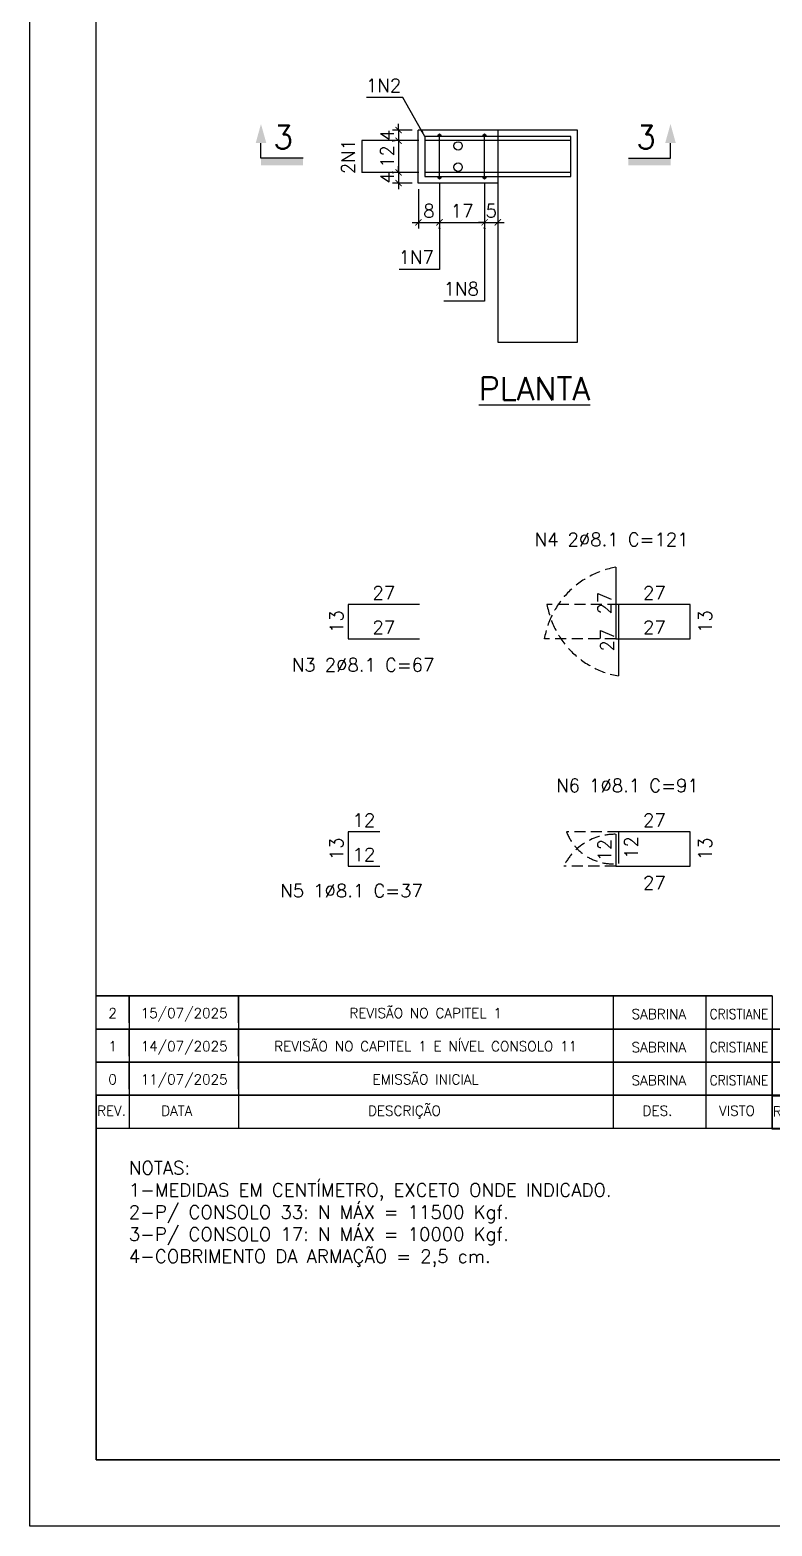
# Model space of a CAD drawing. Header units: centimetres. Extents: x 1658 to 27871, y 8240 to 11444.
# Drawn here: x 9541 to 10381, y 8294 to 9987 of the extents above; entities that cross this region are included whole.
import ezdxf
from ezdxf.enums import TextEntityAlignment as Align

# ---------------------------------------------------------------- set-up
doc = ezdxf.new("R2010")
doc.units = ezdxf.units.CM
doc.header["$LTSCALE"] = 50
doc.header["$MEASUREMENT"] = 0
doc.header["$PDMODE"] = 67
doc.linetypes.add('HIDDEN', pattern=[0.375, 0.25, -0.125])
for name, color, linetype in [('FORMATO-PRECON', 2, 'Continuous'), ('HACHURAS-PRECON', 1, 'Continuous'), ('IND- CORTE-PRECON', 4, 'Continuous'), ('LINHA-01-PRECON', 1, 'Continuous'), ('LINHA-02-PRECON', 2, 'Continuous'), ('LINHA-04-PRECON', 4, 'Continuous'), ('TEXTO-35-PRECON', 5, 'Continuous'), ('X1', 2, 'Continuous')]:
    doc.layers.add(name, color=color, linetype=linetype)
doc.styles.add('PRECON-ROMANS', font='romans.shx')
doc.styles.add('ROMANS', font='ROMANS.SHX', dxfattribs={"oblique": 15, "height": 3})
doc.styles.get("Standard").update_dxf_attribs({"font": 'romans.shx'})
doc.dimstyles.new('ESC50-50', dxfattribs={"dimscale": 50, "dimtxt": 0.2, "dimasz": 0.15, "dimexe": 0.15, "dimexo": 0.15, "dimgap": 0.08, "dimtad": 1, "dimdec": 1, "dimzin": 12, "dimdsep": 46, "dimtxsty": 'Standard', "dimblk": 'ARCHTICK', "dimcen": 0.09, "dimdle": 0.15, "dimclrd": 256, "dimclre": 256, "dimclrt": 2, "dimazin": 3, "dimtfac": 1, "dimtdec": 1, "dimtmove": 1, "dimatfit": 2, "dimfxl": 0.15, "dimtolj": 1, "dimtzin": 0, "dimarcsym": 0})
doc.dimstyles.new('ESC75-25', dxfattribs={"dimscale": 0, "dimtxt": 15, "dimasz": 7, "dimexe": 7, "dimexo": 7, "dimgap": 5.5, "dimtad": 1, "dimdec": 1, "dimlfac": 0.333333, "dimdsep": 46, "dimtxsty": 'Standard', "dimblk": 'ARCHTICK', "dimcen": 0.1, "dimdle": 7, "dimclrd": 256, "dimclre": 256, "dimclrt": 2, "dimadec": 0, "dimazin": 0, "dimtfac": 1, "dimtdec": 1, "dimtix": 1, "dimtmove": 2, "dimatfit": 3, "dimfxl": 1, "dimarcsym": 0})

# ---------------------------------------------------------------- blocks, each defined once
blk = doc.blocks.new('A$C2E607E54')
at = {"layer": 'FORMATO-PRECON'}
blk.add_lwpolyline([(0, 4200), (2970, 4200), (2970, 0), (0, 0)], close=True, dxfattribs=at)
at = {"layer": 'FORMATO-PRECON', "color": 6}
blk.add_lwpolyline([(100, 3950), (2870, 3950), (2870, 100), (100, 100)], close=True, dxfattribs=at)
blk = doc.blocks.new('A$C6E105C5C')
at = {"layer": 'FORMATO-PRECON', "color": 6}
for q in [(1020, 50), (0, 0)]:
    blk.add_line((0, 50), q, dxfattribs=at)
at = {"layer": 'FORMATO-PRECON', "color": 3}
blk.add_lwpolyline([(0, 50), (1020, 50), (1020, 0), (0, 0)], close=True, dxfattribs=at)
at = {"layer": 'FORMATO-PRECON', "color": 1}
for points in [[(50, 50), (50, 0)], [(215, 50), (215, 0)], [(780, 50), (780, 0)], [(920, 50), (920, 0)]]:
    blk.add_lwpolyline(points, dxfattribs=at)
at = {"layer": 'FORMATO-PRECON', "style": 'ROMANS'}
for s, p in [('REV.', (1.3, 19.2)), ('DATA', (98.1, 19.2)), ('DESCRIÇÃO', (410.2, 19.2)), ('DES.', (824.6, 19.2)), ('VISTO', (940, 19.2))]:
    blk.add_text(s, height=15, dxfattribs=at).set_placement(p)
blk = doc.blocks.new('REV-A3-V')
at = {"layer": 'FORMATO-PRECON', "color": 1}
for p, q in [((780, 50), (780, 9.1)), ((920, 50), (920, 9.1))]:
    blk.add_line(p, q, dxfattribs=at)
for points in [[(1020, 50), (0, 50)], [(50, 9.1), (50, 50)], [(50, 50), (50, 0)], [(215, 9.1), (215, 50)], [(215, 50), (215, 0)], [(780, 50), (780, 0)], [(920, 50), (920, 0)]]:
    blk.add_lwpolyline(points, dxfattribs=at)
blk.add_lwpolyline([(1020, 0), (0, 0), (0, 50), (1020, 50)], close=True, dxfattribs=at)
at = {"layer": 'FORMATO-PRECON', "color": 2, "style": 'PRECON-ROMANS', "flags": 12}
for p in [(24.8, 24), (132.8, 24), (497.2, 24)]:
    blk.add_attdef('X', text='', height=15, dxfattribs=at).set_placement(p, align=Align.MIDDLE_CENTER)
at = {"layer": 'FORMATO-PRECON', "style": 'PRECON-ROMANS', "flags": 12}
for p in [(849.1, 22.6), (970, 22.6)]:
    blk.add_attdef('X', text='', height=15, dxfattribs=at).set_placement(p, align=Align.MIDDLE_CENTER)
blk = doc.blocks.new('_ArchTick')
at = {"color": 0, "linetype": 'ByBlock', "const_width": 0.15}
blk.add_lwpolyline([(-0.5, -0.5), (0.5, 0.5)], dxfattribs=at)
blk = doc.blocks.new('*D247')
at = {"layer": 'Defpoints', "color": 0, "transparency": 16777216}
for p in [(9980.5, 9873.8), (9958.1, 9861.8), (9988, 9861.8)]:
    blk.add_point(p, dxfattribs=at)
at = {"layer": 'LINHA-01-PRECON', "lineweight": -2, "transparency": 16777216}
for p, q in [((9973.5, 9873.8), (9951.1, 9873.8)), ((9958.1, 9873.8), (9958.1, 9880.8)), ((9958.1, 9873.8), (9958.1, 9861.8)), ((9981, 9861.8), (9951.1, 9861.8)), ((9958.1, 9861.8), (9958.1, 9854.8))]:
    blk.add_line(p, q, dxfattribs=at)
at = {"layer": 'LINHA-01-PRECON', "lineweight": -2, "transparency": 16777216, "xscale": 7, "yscale": 7, "zscale": 7}
for p, rotation in [((9958.1, 9873.8), 270), ((9958.1, 9861.8), 90)]:
    blk.add_blockref('_ArchTick', p, dxfattribs=dict(at, rotation=rotation))
at = {"layer": 'LINHA-01-PRECON', "color": 2, "transparency": 16777216, "insert": (9945.1, 9867.8), "char_height": 15, "attachment_point": 5, "rotation": 90}
blk.add_mtext('4', dxfattribs=at)
blk = doc.blocks.new('*D248')
at = {"layer": 'Defpoints', "color": 0, "transparency": 16777216}
for p in [(9988, 9861.8), (9958.1, 9825.8), (9988, 9825.8)]:
    blk.add_point(p, dxfattribs=at)
at = {"layer": 'LINHA-01-PRECON', "lineweight": -2, "transparency": 16777216}
for p, q in [((9981, 9861.8), (9951.1, 9861.8)), ((9958.1, 9868.8), (9958.1, 9818.8)), ((9981, 9825.8), (9951.1, 9825.8))]:
    blk.add_line(p, q, dxfattribs=at)
at = {"layer": 'LINHA-01-PRECON', "lineweight": -2, "transparency": 16777216, "xscale": 7, "yscale": 7, "zscale": 7}
for p, rotation in [((9958.1, 9861.8), 90), ((9958.1, 9825.8), 270)]:
    blk.add_blockref('_ArchTick', p, dxfattribs=dict(at, rotation=rotation))
at = {"layer": 'LINHA-01-PRECON', "color": 2, "transparency": 16777216, "insert": (9945.1, 9843.8), "char_height": 15, "attachment_point": 5, "rotation": 90}
blk.add_mtext('12', dxfattribs=at)
blk = doc.blocks.new('*D249')
at = {"layer": 'Defpoints', "color": 0, "transparency": 16777216}
for p in [(9988, 9825.8), (9958.1, 9813.8), (9980.5, 9813.8)]:
    blk.add_point(p, dxfattribs=at)
at = {"layer": 'LINHA-01-PRECON', "lineweight": -2, "transparency": 16777216}
for p, q in [((9981, 9825.8), (9951.1, 9825.8)), ((9958.1, 9825.8), (9958.1, 9832.8)), ((9958.1, 9825.8), (9958.1, 9813.8)), ((9973.5, 9813.8), (9951.1, 9813.8)), ((9958.1, 9813.8), (9958.1, 9806.8))]:
    blk.add_line(p, q, dxfattribs=at)
at = {"layer": 'LINHA-01-PRECON', "lineweight": -2, "transparency": 16777216, "xscale": 7, "yscale": 7, "zscale": 7}
for p, rotation in [((9958.1, 9825.8), 270), ((9958.1, 9813.8), 90)]:
    blk.add_blockref('_ArchTick', p, dxfattribs=dict(at, rotation=rotation))
at = {"layer": 'LINHA-01-PRECON', "color": 2, "transparency": 16777216, "insert": (9945.1, 9819.8), "char_height": 15, "attachment_point": 5, "rotation": 90}
blk.add_mtext('4', dxfattribs=at)
blk = doc.blocks.new('*D252')
at = {"layer": 'Defpoints', "color": 0, "transparency": 16777216}
for p in [(9980.5, 9813.8), (10004.5, 9819.8), (10004.5, 9769.3)]:
    blk.add_point(p, dxfattribs=at)
at = {"layer": 'LINHA-01-PRECON', "lineweight": -2, "transparency": 16777216}
for p, q in [((9980.5, 9806.8), (9980.5, 9762.3)), ((10004.5, 9812.8), (10004.5, 9762.3)), ((9973.5, 9769.3), (10011.5, 9769.3))]:
    blk.add_line(p, q, dxfattribs=at)
at = {"layer": 'LINHA-01-PRECON', "lineweight": -2, "transparency": 16777216, "xscale": 7, "yscale": 7, "zscale": 7, "rotation": 180}
blk.add_blockref('_ArchTick', (9980.5, 9769.3), dxfattribs=at)
at = {"layer": 'LINHA-01-PRECON', "lineweight": -2, "transparency": 16777216, "xscale": 7, "yscale": 7, "zscale": 7}
blk.add_blockref('_ArchTick', (10004.5, 9769.3), dxfattribs=at)
at = {"layer": 'LINHA-01-PRECON', "color": 2, "transparency": 16777216, "insert": (9992.5, 9782.3), "char_height": 15, "attachment_point": 5}
blk.add_mtext('8', dxfattribs=at)
blk = doc.blocks.new('*D253')
at = {"layer": 'Defpoints', "color": 0, "transparency": 16777216}
for p in [(10004.5, 9819.8), (10055.5, 9819.8), (10055.5, 9769.3)]:
    blk.add_point(p, dxfattribs=at)
at = {"layer": 'LINHA-01-PRECON', "lineweight": -2, "transparency": 16777216}
for p, q in [((10004.5, 9812.8), (10004.5, 9762.3)), ((10055.5, 9812.8), (10055.5, 9762.3)), ((9997.5, 9769.3), (10062.5, 9769.3))]:
    blk.add_line(p, q, dxfattribs=at)
at = {"layer": 'LINHA-01-PRECON', "lineweight": -2, "transparency": 16777216, "xscale": 7, "yscale": 7, "zscale": 7, "rotation": 180}
blk.add_blockref('_ArchTick', (10004.5, 9769.3), dxfattribs=at)
at = {"layer": 'LINHA-01-PRECON', "lineweight": -2, "transparency": 16777216, "xscale": 7, "yscale": 7, "zscale": 7}
blk.add_blockref('_ArchTick', (10055.5, 9769.3), dxfattribs=at)
at = {"layer": 'LINHA-01-PRECON', "color": 2, "transparency": 16777216, "insert": (10030, 9782.3), "char_height": 15, "attachment_point": 5}
blk.add_mtext('17', dxfattribs=at)
blk = doc.blocks.new('*D254')
at = {"layer": 'Defpoints', "color": 0, "transparency": 16777216}
for p in [(10055.5, 9819.8), (10070.5, 9769.3), (10070.5, 9769.3)]:
    blk.add_point(p, dxfattribs=at)
at = {"layer": 'LINHA-01-PRECON', "lineweight": -2, "transparency": 16777216}
for p, q in [((10055.5, 9812.8), (10055.5, 9762.3)), ((10055.5, 9769.3), (10048.5, 9769.3)), ((10055.5, 9769.3), (10070.5, 9769.3)), ((10070.5, 9769.3), (10077.5, 9769.3))]:
    blk.add_line(p, q, dxfattribs=at)
at = {"layer": 'LINHA-01-PRECON', "lineweight": -2, "transparency": 16777216, "xscale": 7, "yscale": 7, "zscale": 7}
blk.add_blockref('_ArchTick', (10055.5, 9769.3), dxfattribs=at)
at = {"layer": 'LINHA-01-PRECON', "lineweight": -2, "transparency": 16777216, "xscale": 7, "yscale": 7, "zscale": 7, "rotation": 180}
blk.add_blockref('_ArchTick', (10070.5, 9769.3), dxfattribs=at)
at = {"layer": 'LINHA-01-PRECON', "color": 2, "transparency": 16777216, "insert": (10063, 9782.3), "char_height": 15, "attachment_point": 5}
blk.add_mtext('5', dxfattribs=at)
blk = doc.blocks.new('IND-CORTE-')
at = {"layer": 'IND- CORTE-PRECON', "color": 1}
for p, q in [((-11.2, 63.5), (-33.6, 63.5)), ((-11.2, 0), (-11.2, 63.5))]:
    blk.add_line(p, q, dxfattribs=at)
for points in [[(-33.6, 71.5), (-62.5, 63.5), (-33.6, 55.4)], [(0, 0), (-11.2, 0), (0, 63.5), (-11.2, 63.5)]]:
    blk.add_solid(points, dxfattribs=at)
at = {"layer": 'IND- CORTE-PRECON', "linetype": 'Continuous', "style": 'ROMANS', "flags": 8}
blk.add_attdef('B', (-57.7, 9.1), '', height=35, dxfattribs=at)
blk = doc.blocks.new('*D260')
at = {"layer": 'Defpoints', "color": 0, "linetype": 'Continuous', "transparency": 16777216}
for p in [(9900.9, 9337), (9981.9, 9337), (9981.9, 9337)]:
    blk.add_point(p, dxfattribs=at)
at = {"layer": 'LINHA-01-PRECON', "color": 2, "linetype": 'Continuous', "transparency": 16777216, "insert": (9941.4, 9350), "char_height": 15, "attachment_point": 5}
blk.add_mtext('27', dxfattribs=at)
blk = doc.blocks.new('*D261')
at = {"layer": 'Defpoints', "color": 0, "linetype": 'Continuous', "transparency": 16777216}
for p in [(9900.9, 9337), (9900.9, 9298), (9900.9, 9298)]:
    blk.add_point(p, dxfattribs=at)
at = {"layer": 'LINHA-01-PRECON', "color": 2, "linetype": 'Continuous', "transparency": 16777216, "insert": (9887.9, 9317.5), "char_height": 15, "attachment_point": 5, "rotation": 90}
blk.add_mtext('13', dxfattribs=at)
blk = doc.blocks.new('*D262')
at = {"layer": 'Defpoints', "color": 0, "linetype": 'Continuous', "transparency": 16777216}
for p in [(9900.9, 9298), (9981.9, 9298), (9981.9, 9298)]:
    blk.add_point(p, dxfattribs=at)
at = {"layer": 'LINHA-01-PRECON', "color": 2, "linetype": 'Continuous', "transparency": 16777216, "insert": (9941.4, 9311), "char_height": 15, "attachment_point": 5}
blk.add_mtext('27', dxfattribs=at)
blk = doc.blocks.new('*D263')
at = {"layer": 'Defpoints', "color": 0, "linetype": 'Continuous', "transparency": 16777216}
for p in [(10207.1, 9337), (10288.1, 9337), (10288.1, 9337)]:
    blk.add_point(p, dxfattribs=at)
at = {"layer": 'LINHA-01-PRECON', "color": 2, "linetype": 'Continuous', "transparency": 16777216, "insert": (10247.6, 9350), "char_height": 15, "attachment_point": 5}
blk.add_mtext('27', dxfattribs=at)
blk = doc.blocks.new('*D264')
at = {"layer": 'Defpoints', "color": 0, "linetype": 'Continuous', "transparency": 16777216}
for p in [(10288.1, 9337), (10288.1, 9298), (10288.1, 9298)]:
    blk.add_point(p, dxfattribs=at)
at = {"layer": 'LINHA-01-PRECON', "color": 2, "linetype": 'Continuous', "transparency": 16777216, "insert": (10305, 9317.5), "char_height": 15, "attachment_point": 5, "rotation": 90}
blk.add_mtext('13', dxfattribs=at)
blk = doc.blocks.new('*D265')
at = {"layer": 'Defpoints', "color": 0, "linetype": 'Continuous', "transparency": 16777216}
for p in [(10207.1, 9298), (10207.1, 9298), (10288.1, 9298)]:
    blk.add_point(p, dxfattribs=at)
at = {"layer": 'LINHA-01-PRECON', "color": 2, "linetype": 'Continuous', "transparency": 16777216, "insert": (10247.6, 9311), "char_height": 15, "attachment_point": 5}
blk.add_mtext('27', dxfattribs=at)
blk = doc.blocks.new('*D266')
at = {"layer": 'Defpoints', "color": 0, "linetype": 'Continuous', "transparency": 16777216}
for p in [(10204.1, 9379), (10204.1, 9298), (10204.1, 9298)]:
    blk.add_point(p, dxfattribs=at)
at = {"layer": 'LINHA-01-PRECON', "color": 2, "linetype": 'Continuous', "transparency": 16777216, "insert": (10191.1, 9338.5), "char_height": 15, "attachment_point": 5, "rotation": 90}
blk.add_mtext('27', dxfattribs=at)
blk = doc.blocks.new('*D267')
at = {"layer": 'Defpoints', "color": 0, "linetype": 'Continuous', "transparency": 16777216}
for p in [(10207.1, 9337), (10207.1, 9256), (10207.1, 9256)]:
    blk.add_point(p, dxfattribs=at)
at = {"layer": 'LINHA-01-PRECON', "color": 2, "linetype": 'Continuous', "transparency": 16777216, "insert": (10194.1, 9296.5), "char_height": 15, "attachment_point": 5, "rotation": 90}
blk.add_mtext('27', dxfattribs=at)
blk = doc.blocks.new('*D274')
at = {"layer": 'Defpoints', "color": 0, "linetype": 'Continuous', "transparency": 16777216}
for p in [(9900.9, 9079.8), (9936.9, 9079.8), (9936.9, 9079.8)]:
    blk.add_point(p, dxfattribs=at)
at = {"layer": 'LINHA-01-PRECON', "color": 2, "linetype": 'Continuous', "transparency": 16777216, "insert": (9918.9, 9092.8), "char_height": 15, "attachment_point": 5}
blk.add_mtext('12', dxfattribs=at)
blk = doc.blocks.new('*D275')
at = {"layer": 'Defpoints', "color": 0, "linetype": 'Continuous', "transparency": 16777216}
for p in [(9900.9, 9079.8), (9900.9, 9040.8), (9900.9, 9040.8)]:
    blk.add_point(p, dxfattribs=at)
at = {"layer": 'LINHA-01-PRECON', "color": 2, "linetype": 'Continuous', "transparency": 16777216, "insert": (9887.9, 9060.3), "char_height": 15, "attachment_point": 5, "rotation": 90}
blk.add_mtext('13', dxfattribs=at)
blk = doc.blocks.new('*D268')
at = {"layer": 'Defpoints', "color": 0, "linetype": 'Continuous', "transparency": 16777216}
for p in [(9900.9, 9040.8), (9936.9, 9040.8), (9936.9, 9040.8)]:
    blk.add_point(p, dxfattribs=at)
at = {"layer": 'LINHA-01-PRECON', "color": 2, "linetype": 'Continuous', "transparency": 16777216, "insert": (9918.9, 9053.8), "char_height": 15, "attachment_point": 5}
blk.add_mtext('12', dxfattribs=at)
blk = doc.blocks.new('*D269')
at = {"layer": 'Defpoints', "color": 0, "linetype": 'Continuous', "transparency": 16777216}
for p in [(10207.1, 9079.8), (10288.1, 9079.8), (10288.1, 9079.8)]:
    blk.add_point(p, dxfattribs=at)
at = {"layer": 'LINHA-01-PRECON', "color": 2, "linetype": 'Continuous', "transparency": 16777216, "insert": (10247.6, 9092.8), "char_height": 15, "attachment_point": 5}
blk.add_mtext('27', dxfattribs=at)
blk = doc.blocks.new('*D270')
at = {"layer": 'Defpoints', "color": 0, "linetype": 'Continuous', "transparency": 16777216}
for p in [(10288.1, 9079.8), (10288.1, 9040.8), (10288.1, 9040.8)]:
    blk.add_point(p, dxfattribs=at)
at = {"layer": 'LINHA-01-PRECON', "color": 2, "linetype": 'Continuous', "transparency": 16777216, "insert": (10305, 9060.3), "char_height": 15, "attachment_point": 5, "rotation": 90}
blk.add_mtext('13', dxfattribs=at)
blk = doc.blocks.new('*D271')
at = {"layer": 'Defpoints', "color": 0, "linetype": 'Continuous', "transparency": 16777216}
for p in [(10207.1, 9040.8), (10207.1, 9040.8), (10288.1, 9040.8)]:
    blk.add_point(p, dxfattribs=at)
at = {"layer": 'LINHA-01-PRECON', "color": 2, "linetype": 'Continuous', "transparency": 16777216, "insert": (10247.6, 9022), "char_height": 15, "attachment_point": 5}
blk.add_mtext('27', dxfattribs=at)
blk = doc.blocks.new('*D272')
at = {"layer": 'Defpoints', "color": 0, "linetype": 'Continuous', "transparency": 16777216}
for p in [(10204.1, 9076.8), (10204.1, 9040.8), (10204.1, 9040.8)]:
    blk.add_point(p, dxfattribs=at)
at = {"layer": 'LINHA-01-PRECON', "color": 2, "linetype": 'Continuous', "transparency": 16777216, "insert": (10191.1, 9058.8), "char_height": 15, "attachment_point": 5, "rotation": 90}
blk.add_mtext('12', dxfattribs=at)
blk = doc.blocks.new('*D273')
at = {"layer": 'Defpoints', "color": 0, "linetype": 'Continuous', "transparency": 16777216}
for p in [(10207.1, 9079.8), (10207.1, 9043.8), (10207.1, 9043.8)]:
    blk.add_point(p, dxfattribs=at)
at = {"layer": 'LINHA-01-PRECON', "color": 2, "linetype": 'Continuous', "transparency": 16777216, "insert": (10221.5, 9061.8), "char_height": 15, "attachment_point": 5, "rotation": 90}
blk.add_mtext('12', dxfattribs=at)

msp = doc.modelspace()

# ---------------------------------------------------------------- hatches: boundary and pattern name
at = {"layer": 'LINHA-01-PRECON', "linetype": 'Continuous'}
h = msp.add_hatch(color=256, dxfattribs=at)
h.dxf.hatch_style = 1
edge = h.paths.add_edge_path()
edge.add_arc((10004.46, 9867.83), 1.5, 0, 360)
h = msp.add_hatch(color=256, dxfattribs=at)
h.dxf.hatch_style = 1
edge = h.paths.add_edge_path()
edge.add_arc((10055.46, 9867.83), 1.5, 0, 360)
h = msp.add_hatch(color=256, dxfattribs=at)
h.dxf.hatch_style = 1
edge = h.paths.add_edge_path()
edge.add_arc((10004.46, 9819.83), 1.5, 0, 360)
h = msp.add_hatch(color=256, dxfattribs=at)
h.dxf.hatch_style = 1
edge = h.paths.add_edge_path()
edge.add_arc((10055.46, 9819.83), 1.5, 0, 360)

# ---------------------------------------------------------------- linework, layer by layer
at = {"layer": 'FORMATO-PRECON', "color": 6}
msp.add_lwpolyline([(11693.36, 8743.94), (9615.86, 8743.94), (9615.86, 8368.94), (11693.36, 8368.94)], close=True, dxfattribs=at)
at = {"layer": 'LINHA-01-PRECON', "linetype": 'HIDDEN'}
for p, q in [((10207.09, 9336.98), (10126.09, 9336.98)), ((10204.09, 9297.98), (10123.09, 9297.98)), ((10207.09, 9079.77), (10148.1, 9079.77)), ((10204.09, 9040.77), (10145.1, 9040.77))]:
    msp.add_line(p, q, dxfattribs=at)
at = {"layer": 'LINHA-01-PRECON', "linetype": 'Continuous'}
for centre in [(10004.46, 9867.83), (10055.46, 9867.83), (10004.46, 9819.83), (10055.46, 9819.83)]:
    msp.add_circle(centre, 1.5, dxfattribs=at)
at = {"layer": 'LINHA-01-PRECON', "linetype": 'HIDDEN'}
for centre, radius, start, end in [((10221.19, 9280.88), 99.59, 99.89105, 170.10895), ((10224.19, 9354.09), 99.59, 189.89105, 260.10895), ((10202.8, 9012.55), 64.23, 88.85108, 153.93812), ((10200.55, 9099.4), 56.01, 200.51319, 276.69761)]:
    msp.add_arc(centre, radius, start, end, dxfattribs=at)
at = {"layer": 'LINHA-02-PRECON'}
for p, q in [((10070.46, 9873.83), (9980.46, 9873.83)), ((9980.46, 9813.83), (9980.46, 9873.83)), ((10070.46, 9873.83), (10070.46, 9633.83)), ((10160.46, 9873.83), (10070.46, 9873.83)), ((10160.46, 9633.83), (10160.46, 9873.83)), ((10070.46, 9813.83), (9980.46, 9813.83)), ((10070.46, 9633.83), (10160.46, 9633.83)), ((10160.46, 9633.83), (10160.46, 9633.83))]:
    msp.add_line(p, q, dxfattribs=at)
for centre in [(10025.46, 9855.83), (10025.46, 9831.83)]:
    msp.add_circle(centre, 4.8, dxfattribs=at)
at = {"layer": 'LINHA-04-PRECON'}
for p, q in [((10152.96, 9861.83), (9987.96, 9861.83)), ((10004.46, 9821.33), (10004.46, 9866.33)), ((10055.46, 9821.33), (10055.46, 9866.33)), ((10152.96, 9825.83), (9987.96, 9825.83))]:
    msp.add_line(p, q, dxfattribs=at)
msp.add_lwpolyline([(10152.96, 9866.33), (9987.96, 9866.33), (9987.96, 9821.33), (10152.96, 9821.33)], close=True, dxfattribs=at)
for points in [[(10204.09, 9378.98), (10204.09, 9297.98), (10288.09, 9297.98), (10288.09, 9336.98), (10207.09, 9336.98), (10207.09, 9255.98)], [(9981.87, 9336.98), (9900.87, 9336.98), (9900.87, 9297.98), (9981.87, 9297.98)], [(9936.87, 9079.77), (9900.87, 9079.77), (9900.87, 9040.77), (9936.87, 9040.77)], [(10204.09, 9076.77), (10204.09, 9040.77), (10288.09, 9040.77), (10288.09, 9079.77), (10207.09, 9079.77), (10207.09, 9043.77)]]:
    msp.add_lwpolyline(points, dxfattribs=at)

# ---------------------------------------------------------------- block references
at = {"color": 1}
ref = msp.add_blockref('REV-A3-V', (9615.86, 8856.44), dxfattribs=dict(at, xscale=0.749999976233481, yscale=0.749999976233481, zscale=0.749999976233481))
ref.add_attrib('X', '2', dxfattribs={"layer": 'FORMATO-PRECON', "color": 2, "height": 11.25, "rotation": 360, "style": 'PRECON-ROMANS', "flags": 12}).set_placement((9634.42, 8874.46), align=Align.MIDDLE_CENTER)
ref.add_attrib('X', '15/07/2025', dxfattribs={"layer": 'FORMATO-PRECON', "color": 2, "height": 11.25, "rotation": 360, "style": 'PRECON-ROMANS', "flags": 12}).set_placement((9715.44, 8874.46), align=Align.MIDDLE_CENTER)
ref.add_attrib('X', 'REVISÃO NO CAPITEL 1', dxfattribs={"layer": 'FORMATO-PRECON', "color": 2, "height": 11.25, "rotation": 360, "style": 'PRECON-ROMANS', "flags": 12}).set_placement((9988.77, 8874.46), align=Align.MIDDLE_CENTER)
ref.add_attrib('X', 'SABRINA', dxfattribs={"layer": 'FORMATO-PRECON', "height": 11.25, "rotation": 360, "style": 'PRECON-ROMANS', "flags": 12}).set_placement((10252.7, 8873.36), align=Align.MIDDLE_CENTER)
ref.add_attrib('X', 'CRISTIANE', dxfattribs={"layer": 'FORMATO-PRECON', "height": 11.25, "rotation": 360, "style": 'PRECON-ROMANS', "width": 0.9, "flags": 12}).set_placement((10343.38, 8873.36), align=Align.MIDDLE_CENTER)
ref = msp.add_blockref('REV-A3-V', (9615.86, 8818.94), dxfattribs=dict(at, xscale=0.749999976233481, yscale=0.749999976233481, zscale=0.749999976233481, rotation=359.9999999942736))
ref.add_attrib('X', '1', dxfattribs={"layer": 'FORMATO-PRECON', "color": 2, "height": 11.25, "rotation": 360, "style": 'PRECON-ROMANS', "flags": 12}).set_placement((9634.42, 8836.96), align=Align.MIDDLE_CENTER)
ref.add_attrib('X', '14/07/2025', dxfattribs={"layer": 'FORMATO-PRECON', "color": 2, "height": 11.25, "rotation": 360, "style": 'PRECON-ROMANS', "flags": 12}).set_placement((9715.44, 8836.96), align=Align.MIDDLE_CENTER)
ref.add_attrib('X', 'REVISÃO NO CAPITEL 1 E NÍVEL CONSOLO 11', dxfattribs={"layer": 'FORMATO-PRECON', "color": 2, "height": 11.25, "rotation": 360, "style": 'PRECON-ROMANS', "flags": 12}).set_placement((9988.77, 8836.96), align=Align.MIDDLE_CENTER)
ref.add_attrib('X', 'SABRINA', dxfattribs={"layer": 'FORMATO-PRECON', "height": 11.25, "rotation": 360, "style": 'PRECON-ROMANS', "flags": 12}).set_placement((10252.7, 8835.86), align=Align.MIDDLE_CENTER)
ref.add_attrib('X', 'CRISTIANE', dxfattribs={"layer": 'FORMATO-PRECON', "height": 11.25, "rotation": 360, "style": 'PRECON-ROMANS', "width": 0.9, "flags": 12}).set_placement((10343.38, 8835.86), align=Align.MIDDLE_CENTER)
ref = msp.add_blockref('REV-A3-V', (10380.86, 8818.94), dxfattribs=dict(at, xscale=0.749999976233481, yscale=0.749999976233481, zscale=0.749999976233481))
ref.add_attrib('X', '4', dxfattribs={"layer": 'FORMATO-PRECON', "color": 2, "height": 11.25, "rotation": 360, "style": 'PRECON-ROMANS', "flags": 12}).set_placement((10399.42, 8836.96), align=Align.MIDDLE_CENTER)
ref.add_attrib('X', '21/07/2025', dxfattribs={"layer": 'FORMATO-PRECON', "color": 2, "height": 11.25, "rotation": 360, "style": 'PRECON-ROMANS', "flags": 12}).set_placement((10480.44, 8836.96), align=Align.MIDDLE_CENTER)
ref.add_attrib('X', 'REVISÃO NA FOLHA 8/8', dxfattribs={"layer": 'FORMATO-PRECON', "color": 2, "height": 11.25, "rotation": 360, "style": 'PRECON-ROMANS', "flags": 12}).set_placement((10753.77, 8836.96), align=Align.MIDDLE_CENTER)
ref.add_attrib('X', 'SABRINA', dxfattribs={"layer": 'FORMATO-PRECON', "height": 11.25, "rotation": 360, "style": 'PRECON-ROMANS', "flags": 12}).set_placement((11017.7, 8835.86), align=Align.MIDDLE_CENTER)
ref.add_attrib('X', 'KARLA', dxfattribs={"layer": 'FORMATO-PRECON', "height": 11.25, "rotation": 360, "style": 'PRECON-ROMANS', "width": 0.9, "flags": 12}).set_placement((11108.38, 8835.86), align=Align.MIDDLE_CENTER)
ref = msp.add_blockref('REV-A3-V', (9615.86, 8781.44), dxfattribs=dict(at, xscale=0.749999976233481, yscale=0.749999976233481, zscale=0.749999976233481, rotation=359.9999999942736))
ref.add_attrib('X', '0', dxfattribs={"layer": 'FORMATO-PRECON', "color": 2, "height": 11.25, "rotation": 360, "style": 'PRECON-ROMANS', "flags": 12}).set_placement((9634.42, 8799.46), align=Align.MIDDLE_CENTER)
ref.add_attrib('X', '11/07/2025', dxfattribs={"layer": 'FORMATO-PRECON', "color": 2, "height": 11.25, "rotation": 360, "style": 'PRECON-ROMANS', "flags": 12}).set_placement((9715.44, 8799.46), align=Align.MIDDLE_CENTER)
ref.add_attrib('X', 'EMISSÃO INICIAL', dxfattribs={"layer": 'FORMATO-PRECON', "color": 2, "height": 11.25, "rotation": 360, "style": 'PRECON-ROMANS', "flags": 12}).set_placement((9988.77, 8799.46), align=Align.MIDDLE_CENTER)
ref.add_attrib('X', 'SABRINA', dxfattribs={"layer": 'FORMATO-PRECON', "height": 11.25, "rotation": 360, "style": 'PRECON-ROMANS', "flags": 12}).set_placement((10252.7, 8798.36), align=Align.MIDDLE_CENTER)
ref.add_attrib('X', 'CRISTIANE', dxfattribs={"layer": 'FORMATO-PRECON', "height": 11.25, "rotation": 360, "style": 'PRECON-ROMANS', "width": 0.9, "flags": 12}).set_placement((10343.38, 8798.36), align=Align.MIDDLE_CENTER)
ref = msp.add_blockref('REV-A3-V', (10380.86, 8781.44), dxfattribs=dict(at, xscale=0.749999976233481, yscale=0.749999976233481, zscale=0.749999976233481))
ref.add_attrib('X', '3', dxfattribs={"layer": 'FORMATO-PRECON', "color": 2, "height": 11.25, "rotation": 360, "style": 'PRECON-ROMANS', "flags": 12}).set_placement((10399.42, 8799.46), align=Align.MIDDLE_CENTER)
ref.add_attrib('X', '18/07/2025', dxfattribs={"layer": 'FORMATO-PRECON', "color": 2, "height": 11.25, "rotation": 360, "style": 'PRECON-ROMANS', "flags": 12}).set_placement((10480.44, 8799.46), align=Align.MIDDLE_CENTER)
ref.add_attrib('X', 'REVISÃO NA FOLHA 6/8 E 8/8', dxfattribs={"layer": 'FORMATO-PRECON', "color": 2, "height": 11.25, "rotation": 360, "style": 'PRECON-ROMANS', "flags": 12}).set_placement((10753.77, 8799.46), align=Align.MIDDLE_CENTER)
ref.add_attrib('X', 'FERNANDA', dxfattribs={"layer": 'FORMATO-PRECON', "height": 11.25, "rotation": 360, "style": 'PRECON-ROMANS', "flags": 12}).set_placement((11017.7, 8798.36), align=Align.MIDDLE_CENTER)
ref.add_attrib('X', 'ANDREIA', dxfattribs={"layer": 'FORMATO-PRECON', "height": 11.25, "rotation": 360, "style": 'PRECON-ROMANS', "width": 0.9, "flags": 12}).set_placement((11108.38, 8798.36), align=Align.MIDDLE_CENTER)
at = {"color": 1, "xscale": 0.749999976233481, "yscale": 0.749999976233481, "zscale": 0.749999976233481, "rotation": 359.9999999942736}
msp.add_blockref('A$C6E105C5C', (9615.86, 8743.94), dxfattribs=at)
at = {"color": 1, "xscale": 0.749999976233481, "yscale": 0.749999976233481, "zscale": 0.749999976233481}
msp.add_blockref('A$C6E105C5C', (10380.86, 8743.19), dxfattribs=at)
at = {"layer": 'HACHURAS-PRECON', "xscale": 0.7499999999999996, "yscale": 0.7499999999999996, "zscale": 0.7499999999999996}
msp.add_blockref('A$C2E607E54', (9540.86, 8293.94), dxfattribs=at)
at = {"layer": 'TEXTO-35-PRECON', "linetype": 'ByBlock'}
ref = msp.add_blockref('IND-CORTE-', (9850, 9833.75), dxfattribs=dict(at, xscale=-0.75, yscale=0.75, zscale=0.75, rotation=90))
ref.add_attrib('B', '3', (9816.34, 9852.66), dxfattribs={"layer": 'IND- CORTE-PRECON', "color": 5, "linetype": 'Continuous', "height": 26.25, "style": 'ROMANS', "flags": 8})
ref = msp.add_blockref('IND-CORTE-', (10218.28, 9833.75), dxfattribs=dict(at, xscale=0.75, yscale=0.75, zscale=0.75, rotation=270))
ref.add_attrib('B', '3', (10226.94, 9852.66), dxfattribs={"layer": 'IND- CORTE-PRECON', "color": 5, "linetype": 'Continuous', "height": 26.25, "style": 'ROMANS', "flags": 8})

# ---------------------------------------------------------------- texts
at = {"layer": 'LINHA-01-PRECON', "color": 2, "linetype": 'Continuous', "char_height": 15, "attachment_point": 5}
for s, insert in [('1N2', (9941.15, 9924.31)), ('1N7', (9978.08, 9729.98)), ('1N8', (10029.08, 9694.17))]:
    msp.add_mtext(s, dxfattribs=dict(at, insert=insert))
at = {"layer": 'LINHA-01-PRECON', "color": 2, "linetype": 'Continuous', "insert": (9901.08, 9843.83), "char_height": 15, "attachment_point": 5, "rotation": 90}
msp.add_mtext('2N1', dxfattribs=at)
at = {"layer": 'LINHA-01-PRECON', "color": 4, "insert": (10112.06, 9581.16), "char_height": 26.25, "attachment_point": 5}
msp.add_mtext('{\\LPLANTA}', dxfattribs=at)
at = {"layer": 'LINHA-01-PRECON', "color": 2, "insert": (9652.78, 8706.77), "char_height": 15, "attachment_point": 1}
msp.add_mtext('\\A1;{\\C3;NOTAS:\\P}1-MEDIDAS EM CENTÍMETRO, EXCETO ONDE INDICADO.{\\H2.02381x; }\\P2-P/ CONSOLO 33: N MÁX = 11500 Kgf.{\\H1.84921x; }\\P3-P/ CONSOLO 17: N MÁX = 10000 Kgf.{\\H1.90741x; }\\P4-COBRIMENTO DA ARMAÇÃO = 2,5 cm.{\\H1.88801x; }', dxfattribs=at)
at = {"layer": 'X1', "style": 'PRECON-ROMANS'}
for s, p in [('N4 2%%C8.1 C=121', (10112.09, 9403.01)), ('N3 2%%C8.1 C=67', (9837.28, 9260.96)), ('N6 1%%C8.1 C=91', (10136.44, 9124.43)), ('N5 1%%C8.1 C=37', (9824.21, 9005.52))]:
    msp.add_text(s, height=15, dxfattribs=at).set_placement(p)

# ---------------------------------------------------------------- dimensions: what is measured, and where the dimension line sits
at = {"layer": 'LINHA-01-PRECON'}
for base, p1, p2, picture, middle in [((9958.08, 9861.83), (9980.46, 9873.83), (9987.96, 9861.83), '*D247', (9945.08, 9867.83)), ((9958.08, 9825.83), (9987.96, 9861.83), (9987.96, 9825.83), '*D248', (9945.08, 9843.83)), ((9958.08, 9813.83), (9987.96, 9825.83), (9980.46, 9813.83), '*D249', (9945.08, 9819.83))]:
    dim = msp.add_linear_dim(base=base, p1=p1, p2=p2, angle=90, dimstyle='ESC75-25', override={"dimscale": 1}, dxfattribs=at)
    dim.commit()
    dim.dimension.update_dxf_attribs({"geometry": picture, "text_midpoint": middle})
for base, p1, p2, picture, middle in [((10004.46, 9769.31), (9980.46, 9813.83), (10004.46, 9819.83), '*D252', (9992.46, 9782.31)), ((10055.46, 9769.31), (10004.46, 9819.83), (10055.46, 9819.83), '*D253', (10029.96, 9782.31)), ((10070.46, 9769.31), (10055.46, 9819.83), (10070.46, 9769.31), '*D254', (10062.96, 9782.31))]:
    dim = msp.add_linear_dim(base=base, p1=p1, p2=p2, dimstyle='ESC75-25', override={"dimscale": 1}, dxfattribs=at)
    dim.commit()
    dim.dimension.update_dxf_attribs({"geometry": picture, "text_midpoint": middle})
at = {"layer": 'LINHA-01-PRECON', "linetype": 'Continuous'}
for base, p1, p2, picture, middle in [((10204.09, 9297.98), (10204.09, 9378.98), (10204.09, 9297.98), '*D266', (10191.09, 9338.48)), ((9900.87, 9297.98), (9900.87, 9336.98), (9900.87, 9297.98), '*D261', (9887.87, 9317.48)), ((10207.09, 9255.98), (10207.09, 9336.98), (10207.09, 9255.98), '*D267', (10194.09, 9296.48)), ((9900.87, 9040.77), (9900.87, 9079.77), (9900.87, 9040.77), '*D275', (9887.87, 9060.27)), ((10204.09, 9040.77), (10204.09, 9076.77), (10204.09, 9040.77), '*D272', (10191.09, 9058.77))]:
    dim = msp.add_linear_dim(base=base, p1=p1, p2=p2, angle=90, dimstyle='ESC75-25', override={"dimscale": 1, "dimse1": 1, "dimse2": 1, "dimsd1": 1, "dimsd2": 1}, dxfattribs=at)
    dim.commit()
    dim.dimension.update_dxf_attribs({"geometry": picture, "text_midpoint": middle})
for base, p1, p2, picture, middle in [((9981.87, 9336.98), (9900.87, 9336.98), (9981.87, 9336.98), '*D260', (9941.37, 9349.98)), ((10288.09, 9336.98), (10207.09, 9336.98), (10288.09, 9336.98), '*D263', (10247.59, 9349.98)), ((9981.87, 9297.98), (9900.87, 9297.98), (9981.87, 9297.98), '*D262', (9941.37, 9310.98)), ((10207.09, 9297.98), (10288.09, 9297.98), (10207.09, 9297.98), '*D265', (10247.59, 9310.98)), ((9936.87, 9079.77), (9900.87, 9079.77), (9936.87, 9079.77), '*D274', (9918.87, 9092.77)), ((10288.09, 9079.77), (10207.09, 9079.77), (10288.09, 9079.77), '*D269', (10247.59, 9092.77)), ((9936.87, 9040.77), (9900.87, 9040.77), (9936.87, 9040.77), '*D268', (9918.87, 9053.77))]:
    dim = msp.add_linear_dim(base=base, p1=p1, p2=p2, dimstyle='ESC75-25', override={"dimscale": 1, "dimse1": 1, "dimse2": 1, "dimsd1": 1, "dimsd2": 1}, dxfattribs=at)
    dim.commit()
    dim.dimension.update_dxf_attribs({"geometry": picture, "text_midpoint": middle})
for base, p1, p2, picture, middle in [((10288.09, 9297.98), (10288.09, 9336.98), (10288.09, 9297.98), '*D264', (10305.01, 9317.48)), ((10207.09, 9043.77), (10207.09, 9079.77), (10207.09, 9043.77), '*D273', (10221.46, 9061.77)), ((10288.09, 9040.77), (10288.09, 9079.77), (10288.09, 9040.77), '*D270', (10305.01, 9060.27))]:
    dim = msp.add_linear_dim(base=base, p1=p1, p2=p2, angle=90, dimstyle='ESC75-25', override={"dimscale": 1, "dimse1": 1, "dimse2": 1, "dimsd1": 1, "dimsd2": 1}, dxfattribs=at)
    dim.commit()
    dim.dimension.update_dxf_attribs({"geometry": picture, "text_midpoint": middle, "dimtype": 160})
dim = msp.add_linear_dim(base=(10207.09, 9040.77), p1=(10288.09, 9040.77), p2=(10207.09, 9040.77), dimstyle='ESC75-25', override={"dimscale": 1, "dimse1": 1, "dimse2": 1, "dimsd1": 1, "dimsd2": 1}, dxfattribs=at)
dim.commit()
dim.dimension.update_dxf_attribs({"geometry": '*D271', "text_midpoint": (10247.59, 9021.98), "dimtype": 160})

# ---------------------------------------------------------------- leaders
at = {"layer": 'LINHA-01-PRECON'}
for points in [[(9987.96, 9866.33), (9962.9, 9910.58), (9921.87, 9910.58)], [(9958.08, 9861.83), (9916.58, 9861.83), (9916.58, 9825.83)], [(9958.08, 9825.83), (9916.58, 9825.83)], [(10004.46, 9769.31), (10004.46, 9716.1), (9958.96, 9716.1)], [(10055.46, 9769.31), (10055.46, 9680.28), (10009.5, 9680.28)]]:
    msp.add_leader(points, dimstyle='ESC50-50', override={"dimgap": 0.08, "dimtad": 1}, dxfattribs=at)

doc.saveas('drawing.dxf')
